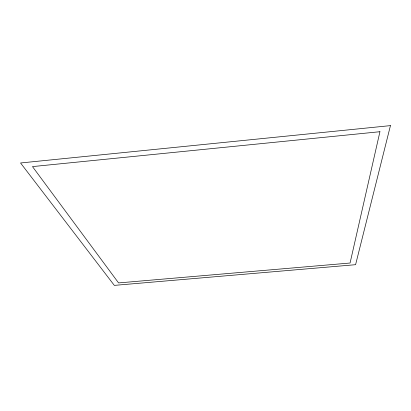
<?xml version="1.0" encoding="UTF-8"?>
<svg xmlns="http://www.w3.org/2000/svg" width="411" height="411" viewBox="0 0 411 411"><rect width="100%" height="100%" fill="white"/><g stroke="black" fill="none" stroke-linecap="round" stroke-linejoin="round"><path stroke-width="0.62" d="M379.934 131.71L350.074 263.019L118.563 282.922L32.479 166.599L379.934 131.71M390.45 125.622L355.587 264.694L114.32 285.378L20.55 162.977L390.45 125.622"/></g></svg>
